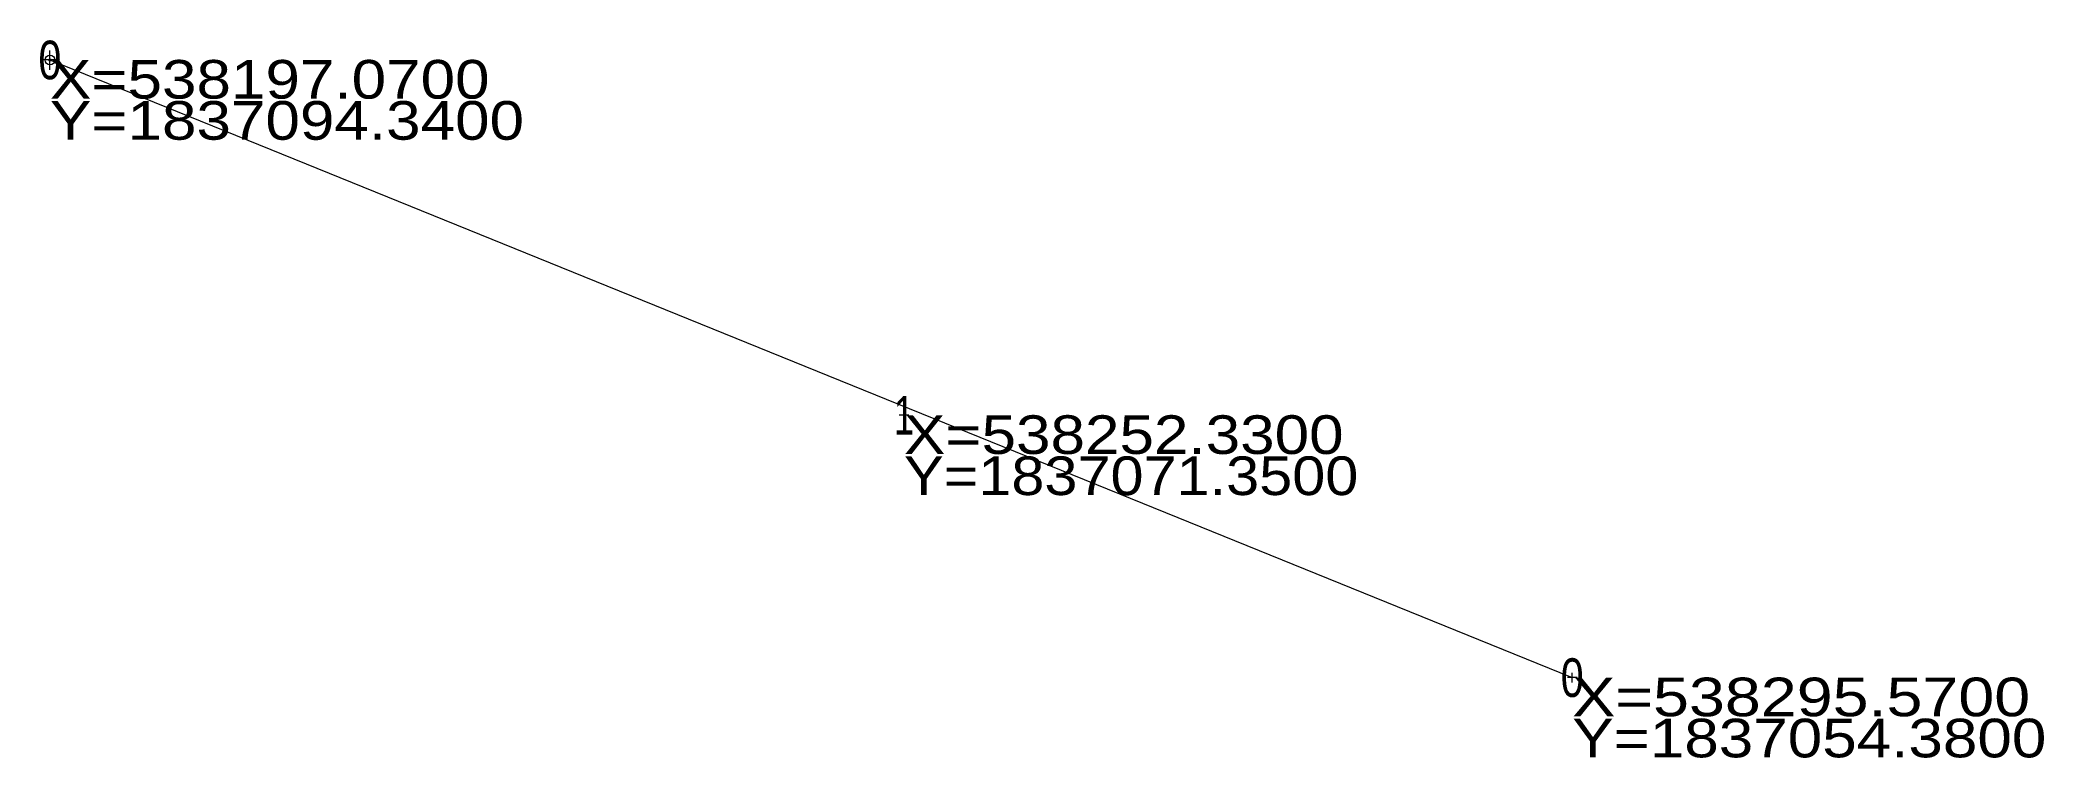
# Model space of a CAD drawing. Header units: metres. Extents: x 538196 to 538808, y 1837049 to 1837783.
# Drawn here: x 538196.4 to 538326.1, y 1837049.2 to 1837095.6 of the extents above.
import ezdxf
from ezdxf.enums import TextEntityAlignment as Align

# ---------------------------------------------------------------- set-up
doc = ezdxf.new("R2010")
doc.units = ezdxf.units.M
for name, color, linetype, lineweight in [('10', 7, 'Continuous', 13), ('11', 7, 'Continuous', 13), ('15', 7, 'Continuous', 13)]:
    doc.layers.add(name, color=color, linetype=linetype, lineweight=lineweight)
doc.layers.add('12', color=7, linetype='Continuous')

msp = doc.modelspace()

# ---------------------------------------------------------------- hatches: boundary and pattern name
at = {"layer": '10'}
msp.add_hatch(color=256, dxfattribs=at).paths.add_polyline_path([(538197.07, 1837094.265, 1), (538197.07, 1837094.415, 1)])

# ---------------------------------------------------------------- linework, layer by layer
for p, q in [((538196.76, 1837094.34), (538196.44, 1837094.34)), ((538197.07, 1837094.65), (538197.07, 1837094.96)), ((538197.69, 1837094.34), (538197.38, 1837094.34)), ((538197.07, 1837093.71), (538197.07, 1837094.03))]:
    msp.add_line(p, q, dxfattribs=at)
for radius in [0.312, 0.075]:
    msp.add_circle((538197.07, 1837094.34), radius, dxfattribs=at)
at = {"layer": '11'}
for p, q in [((538197.38, 1837094.34), (538196.76, 1837094.34)), ((538197.07, 1837094.03), (538197.07, 1837094.65)), ((538252.65, 1837071.35), (538252.02, 1837071.35)), ((538252.33, 1837071.04), (538252.33, 1837071.66)), ((538295.88, 1837054.38), (538295.26, 1837054.38)), ((538295.57, 1837054.07), (538295.57, 1837054.69))]:
    msp.add_line(p, q, dxfattribs=at)
at = {"layer": '15'}
msp.add_line((538197.07, 1837094.34), (538295.57, 1837054.38), dxfattribs=at)

# ---------------------------------------------------------------- texts
at = {"layer": '12'}
for s, width, p in [('0', 0.8, (538197.07, 1837093.09)), ('1', 0.7, (538252.33, 1837070.1)), ('0', 0.8, (538295.57, 1837053.13))]:
    msp.add_text(s, height=2.5, dxfattribs=dict(at, width=width)).set_placement(p, align=Align.CENTER)
at = {"layer": '15'}
for s, width, p in [('X=538197.0700', 1.2, (538197.07, 1837091.84)), ('Y=1837094.3400', 1.2, (538197.07, 1837089.18)), ('X=538252.3300', 1.2, (538252.33, 1837068.85)), ('Y=1837071.3500', 1.15, (538252.33, 1837066.19)), ('X=538295.5700', 1.25, (538295.57, 1837051.88)), ('Y=1837054.3800', 1.2, (538295.57, 1837049.22))]:
    msp.add_text(s, height=2.5, dxfattribs=dict(at, width=width)).set_placement(p)

doc.saveas('drawing.dxf')
